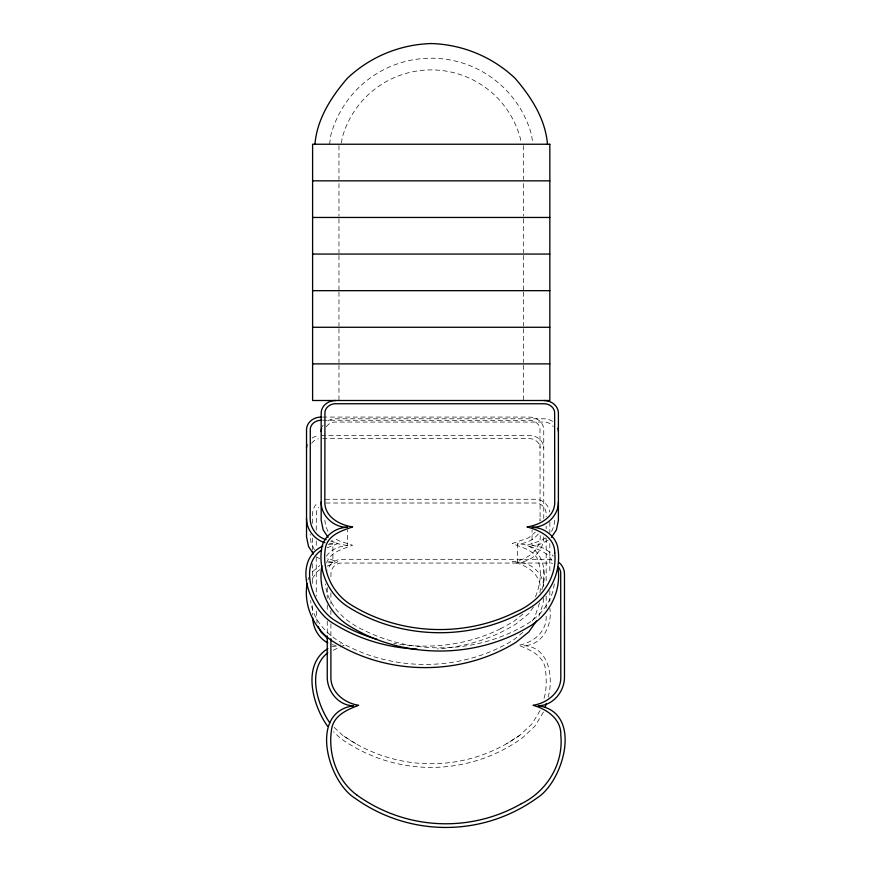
<?xml version="1.0" encoding="UTF-8"?>
<svg xmlns="http://www.w3.org/2000/svg" width="871" height="871" viewBox="0 0 871 871"><rect width="100%" height="100%" fill="white"/><g stroke="black" fill="none" stroke-linecap="round" stroke-linejoin="round"><path stroke-width="0.65" stroke-dasharray="4.36 3.27" d="M539.9 592.813C543.069 575.372 527.467 565.05 512.344 561.828C526.432 560.314 542.045 549.884 540.096 534.065M543.569 586.248C543.166 572.791 530.559 562.122 517.396 562.198L517.396 543.896C542.84 543.667 549.263 573.575 540.619 592.824M543.373 598.203L543.177 603.527L538.909 616.189M554.272 583.886C552.475 600.173 541.958 614.305 528.447 623.146A152.022 131.652 0 0 1 364.307 630.452C345.221 621.85 327.518 605.726 325.297 583.886M546.161 616.287C546.868 631.889 532.812 643.016 518.419 645.248C529.655 649.516 542.742 655.068 545.344 668.264C546.455 678.498 547.075 689.353 543.744 699.228M539.955 520.455L540.096 518.441M543.754 536.841C543.983 550.777 531.103 562.535 517.396 562.198M554.74 520.161L553.934 526.073L551.615 531.462M329.608 144.238L330.795 135.255A103.965 103.965 0 0 1 531.637 135.255L532.649 142.953M341.476 143.051L342.107 138.282A92.25 92.25 0 0 1 520.325 138.282L520.956 143.051M548.153 697.17C553.749 677.573 549.274 646.456 523.471 645.683C542.23 645.738 552.715 625.073 549.83 608.306M535.48 596.733C540.292 584.746 542.764 570.113 536.95 558.05C531.8 549.144 521.021 547.369 512.344 543.515L528.588 537.821L535.284 532.17M539.53 603.026L534.674 617.441L531.756 621.611M307.953 579.77L309.009 577.331M312.406 578.518L316.99 571.768L319.82 569.688M326.581 563.004C330.251 551.833 343 549.144 352.581 545.235L338.982 540.793L333.865 537.951M540.074 710.584L531.985 723.921L519.878 735.211L506.704 743.682M543.46 712.053L534.848 726.251L522.132 738.118A155.757 155.757 0 0 1 340.3 738.118L333.451 731.727M533.411 607.043L528.773 613.674L516.057 623.941A155.757 134.885 0 0 1 437.264 648.895M312.569 571.735L319.711 565.595M326.385 556.199C331.1 549.383 339.418 545.888 347.529 545.616L347.529 529.927M538.311 533.977C533.292 540.227 525.387 543.885 517.396 543.896M522.883 614.099L513.803 621.426L500.629 628.764M522.883 632.4L513.803 639.739A152.022 131.652 0 0 1 349.663 647.044M545.703 537.951L540.586 540.793L526.988 545.235C536.569 549.144 549.318 551.833 552.987 563.004M548.088 540.368L538.855 544.745L532.039 545.616L532.039 529.927M333.19 650.234L344.012 645.248L340.398 643.887M327.115 547.826L337.937 543.515L330.719 541.163M327.115 566.139L337.937 561.828L327.115 558.289M332.145 646.685L336.685 646.021M328.345 544.473L332.885 543.896L332.885 562.198L326.07 563.069M325.819 503.013L536.612 503.013A10.975 10.975 0 0 1 546.063 512.464L546.161 516.71M322.531 417.078L529.111 417.078A14.644 12.684 0 0 1 543.754 429.762L543.754 518.528M322.651 420.247L530.537 420.345A10.975 9.505 0 0 1 539.987 428.521L540.096 520.64M321.17 435.38L529.111 435.38A14.644 12.684 0 0 1 543.754 448.064M322.651 438.559L530.537 438.646A10.975 9.505 0 0 1 539.987 446.823L540.096 448.173M329.445 543.678L332.885 543.896M347.529 545.616L337.447 543.678L331.481 540.368M332.885 562.198L326.07 561.338M532.039 545.616C540.151 545.888 548.469 549.383 553.194 556.199M332.145 644.692L335.52 645.433M349.652 647.066C330.588 638.421 312.874 622.319 310.653 600.478M316.837 556.961L319.711 558.801M334.181 727.394L342.553 735.211L355.727 743.682M314.431 549.666L310.991 542.655L310.196 534.065M327.953 531.462L325.634 526.073L324.839 520.161M317.066 623.113L316.26 609.558M549.83 521.99L549.83 532.78M549.83 543.569L549.83 573.238M549.83 590.778L549.83 601.567M546.161 526.128L546.161 528.817M546.161 538.234L546.161 583.995M546.161 596.102L546.161 608.219M543.754 569.264L543.754 586.259M523.471 145.588L523.471 179.491M523.471 183.552L523.471 216.095M523.471 218.806L523.471 252.71M523.471 255.421L523.471 290.674M523.471 292.025L523.471 325.917M523.471 328.628L523.471 362.532M523.471 365.243L523.471 400.497M338.961 145.588L338.961 179.491M338.961 183.552L338.961 216.095M338.961 218.806L338.961 252.71M338.961 255.421L338.961 290.674M338.961 292.025L338.961 325.917M338.961 328.628L338.961 362.532M338.961 365.243L338.961 400.497M330.904 576.754L331.013 572.508A10.975 10.975 0 0 1 340.463 563.058L551.256 563.058A10.975 10.975 0 0 1 552.671 563.341M330.904 592.901L330.904 603.668M330.904 610.397L330.904 614.436M330.904 623.854L330.904 635.972M327.246 587.435L327.246 598.225M327.246 604.964L327.246 610.364M327.246 621.154L327.246 633.282M316.26 530.167L316.369 512.464A10.975 10.975 0 0 1 318.546 507.216M316.26 540.935L316.26 547.663M316.26 557.081L316.26 596.102M312.602 523.34L312.602 513.901A14.644 14.644 0 0 1 318.329 502.273M312.602 538.169L312.602 550.309M312.602 563.798L312.602 585.377M312.602 605.606L312.602 615.046M552.671 421.422A14.644 12.684 0 0 0 543.754 418.799L335.814 418.799A14.644 12.684 0 0 0 326.897 421.422M322.292 426.627A14.644 12.684 0 0 1 323.13 425.135M326.309 426.725A10.975 9.505 0 0 1 334.388 422.054L545.181 422.054A10.975 9.505 0 0 1 553.259 426.725M551.735 559.422A14.644 14.644 0 0 0 549.83 559.302L341.889 559.302A14.644 14.644 0 0 0 327.746 570.157M500.618 628.742A152.022 131.652 0 0 1 393.768 643.299M312.264 438.004A14.644 12.684 0 0 1 319.265 435.489M311.666 443.317A10.975 9.505 0 0 1 318.329 438.886M325.34 499.377A14.644 14.644 0 0 1 327.246 499.257L535.186 499.257A14.644 14.644 0 0 1 549.699 511.985M519.878 735.222A152.022 152.022 0 0 1 342.619 735.222"/><path stroke-width="1.31" d="M558.398 501.946C558.627 515.882 545.747 527.641 532.039 527.314C543.45 527.369 554.304 535.034 557.494 546.106C562.274 569.732 551.289 594.806 530.7 607.359A155.757 134.885 0 0 1 348.868 607.359C328.28 594.806 317.294 569.732 322.074 546.106C325.264 535.034 336.119 527.369 347.529 527.314C333.822 527.641 320.942 515.882 321.17 501.946M314.964 144.238C316.968 119.087 331.241 96.942 347.344 78.292C370.11 56.8 399.92 44.454 431.21 43.55C462.512 44.454 492.322 56.8 515.088 78.292C531.19 96.942 545.464 119.087 547.467 144.238M307.071 583.624C303.239 606.532 314.551 630.125 334.224 642.243A155.757 134.885 0 0 0 516.057 642.243L528.773 631.976L536.503 620.936M321.889 565.725C317.556 588.992 328.748 613.326 348.868 625.661A155.757 134.885 0 0 0 530.7 625.661C550.374 613.543 561.686 589.939 557.854 567.043M545.224 707.198L546.324 703.441M551.43 537.353L556.384 529.96L558.398 520.248L558.398 413.181A14.644 12.684 0 0 0 543.754 400.497M327.779 652.727C306.668 669.418 316.881 704.171 329.771 722.81M321.704 549.993C296.63 566.988 314.812 609.482 336.478 621.426A152.022 131.652 0 0 0 377.263 639.434M521.348 803.726C546.944 791.26 563.722 763.834 560.804 735.178C561.436 719.119 546.988 709.168 533.063 705.303C547.456 703.071 561.512 691.933 560.804 676.342L560.706 572.508A10.975 10.975 0 0 0 558.529 567.261M327.899 648.634C301.301 664.671 312.874 705.869 327.583 726.251M322.891 546.03C290.696 560.728 309.88 610.887 334.224 623.941A155.757 134.885 0 0 0 417.057 649.124M321.29 420.247L319.744 420.345A10.975 9.505 0 0 0 310.294 428.521L310.196 518.441C310.087 528.044 316.957 537.102 326.19 539.682M312.602 180.841L549.83 180.841M312.602 217.456L549.83 217.456M312.602 254.06L549.83 254.06M312.602 290.674L549.83 290.674M312.602 327.278L549.83 327.278M312.602 363.882L549.83 363.882M324.981 542.677C314.453 539.748 306.44 529.524 306.527 518.528M327.844 642.896C318.59 638.182 312.961 627.893 312.678 617.67M327.768 638.672L321.072 632.139L318.046 626.325M357.197 795.267C336.402 780.198 327.594 753.154 331.731 728.308C334.333 715.113 347.42 709.56 358.656 705.303C344.252 703.071 330.207 691.933 330.904 676.342L330.904 638.661M328.138 537.353L323.185 529.96L321.17 520.248L321.17 413.181A14.644 12.684 0 0 1 335.814 400.497M313.495 553.945L308.541 546.542L306.527 536.841L306.527 429.762A14.644 12.684 0 0 1 321.17 417.078M327.246 635.982L327.246 676.451C326.854 690.975 338.416 705.837 353.604 705.739C308.399 712.075 327.746 781.374 354.943 798.163A155.757 155.757 0 0 0 536.776 798.163C563.973 781.374 583.32 712.075 538.115 705.739C553.303 705.837 564.865 690.975 564.473 676.451L564.473 573.945A14.644 14.644 0 0 0 558.736 562.328M312.602 551.659L312.602 554.359M321.17 431.483A14.644 12.684 0 0 1 321.671 428.194M557.897 428.194A14.644 12.684 0 0 1 558.398 431.483M521.337 803.704A152.022 152.022 0 0 1 357.197 795.267M306.527 448.064A14.644 12.684 0 0 1 307.028 444.787M554.729 552.813C557.734 579.357 538.833 602.416 515.273 612.171A152.022 131.652 0 0 1 351.122 604.844C331.611 592.966 321.203 569.242 325.656 546.857C328.813 534.511 342.042 530.7 352.581 526.933C339.668 525.104 324.415 516.732 324.839 501.848L324.937 411.939A10.975 9.505 0 0 1 334.388 403.752L545.181 403.752A10.975 9.505 0 0 1 554.631 411.939L554.74 501.848C555.154 516.732 539.9 525.104 526.988 526.933C539.606 530.221 555.012 537.559 554.729 552.813M549.83 144.238L312.602 144.238L312.602 400.497L549.83 400.497L549.83 144.238"/></g></svg>
